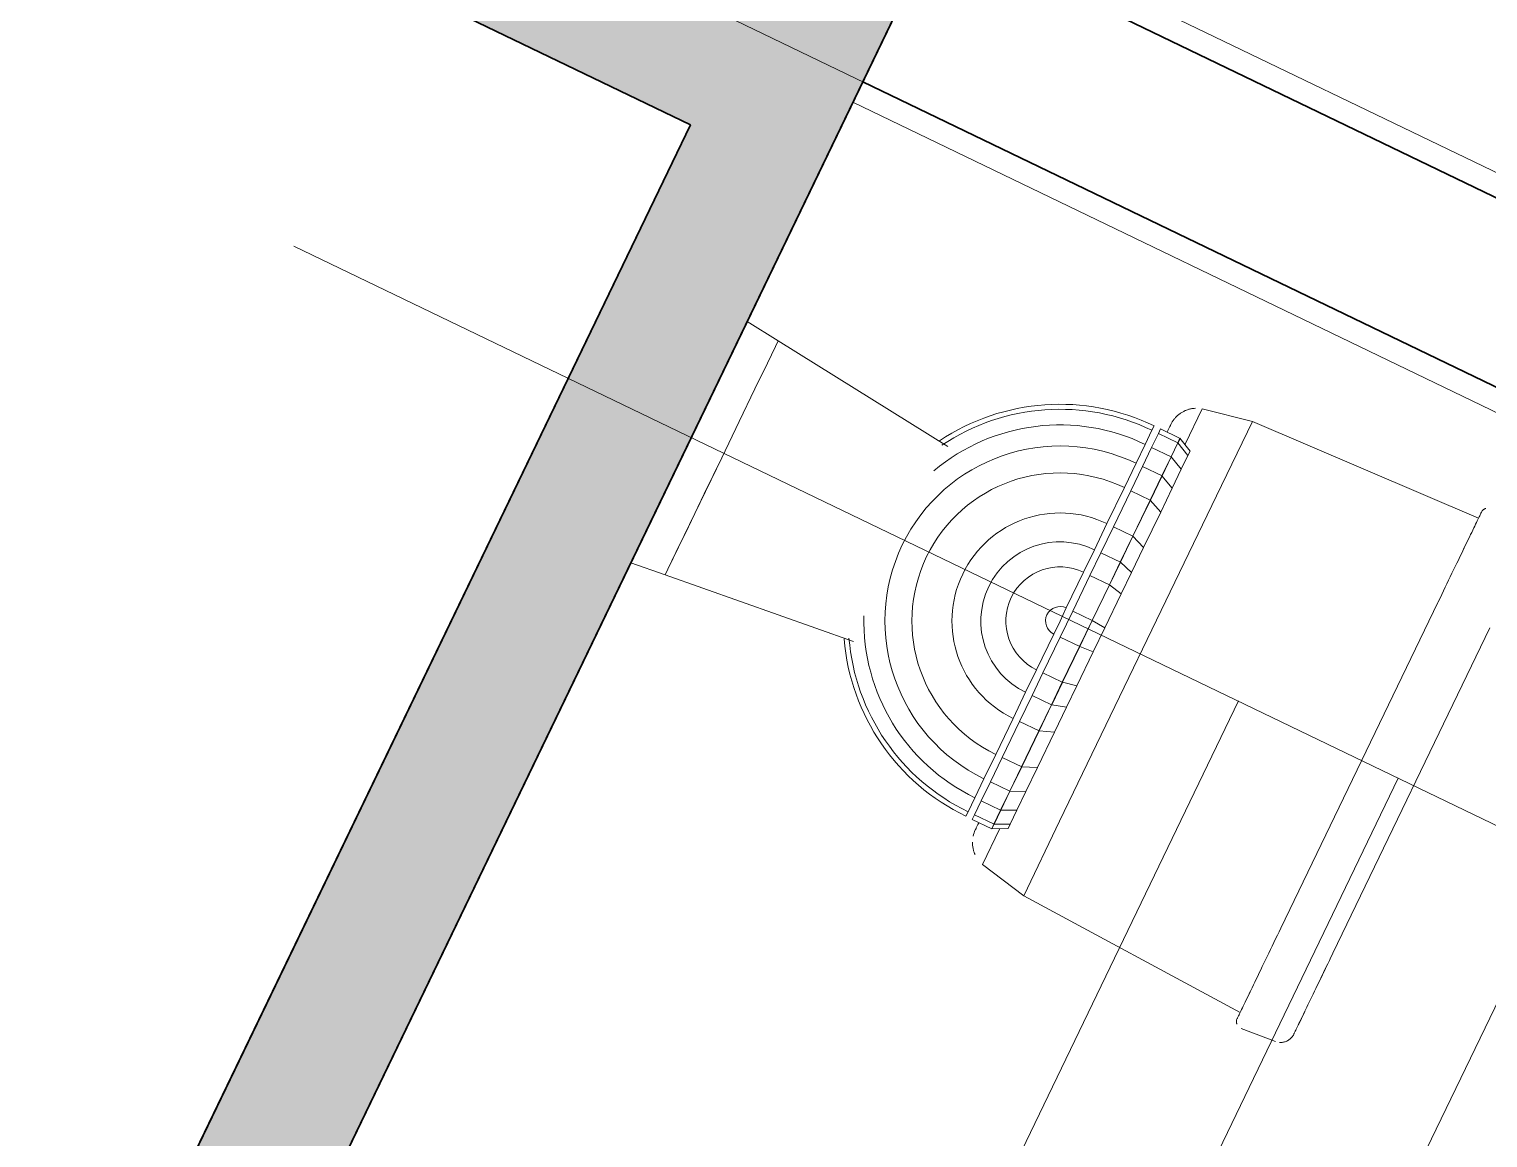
# Model space of a CAD drawing. Header units: millimetres. Extents: x 1373 to 40779, y 1939 to 6439.
# Drawn here: x 4789.51 to 4821.57, y 4549.81 to 4574.17 of the extents above; entities that cross this region are included whole.
import ezdxf

# ---------------------------------------------------------------- set-up
doc = ezdxf.new("R2010")
doc.units = ezdxf.units.MM
doc.linetypes.add('IMPORT-CENTER2', pattern=[112.5, 75, -12.5, 12.5, -12.5])
for name, color, linetype, lineweight in [('A-AREA-IDEN', 2, 'Continuous', 18), ('A-DETL', 6, 'Continuous', 30), ('A-DETL-GENF', 92, 'Continuous', 18), ('A-FLOR-FNSH', 192, 'Continuous', 35), ('A-WALL', 20, 'Continuous', 9), ('A-WALL-FNSH', 113, 'Continuous', 18), ('HESAPLAMALAR', 2, 'Continuous', 30), ('P-SANR-FIXT', 6, 'Continuous', 18), ('S-GRID', 252, 'IMPORT-CENTER2', 5), ('YAZI', 2, 'Continuous', 18)]:
    doc.layers.add(name, color=color, linetype=linetype, lineweight=lineweight)

# ---------------------------------------------------------------- blocks, each defined once
blk = doc.blocks.new('A$Cb0e8746a')
at = {"layer": 'YAZI', "linetype": 'Continuous', "lineweight": 0}
for p, q in [((0.02, 171.86), (0.09, 0)), ((150.05, 124.15), (0.02, 124.15)), ((150.05, 107.74), (0.02, 107.74)), ((150.05, 92.15), (0, 92.15))]:
    blk.add_line(p, q, dxfattribs=at)
blk = doc.blocks.new('A$C30a75ea0')
at = {"layer": 'A-DETL-GENF'}
h = blk.add_hatch(dxfattribs=at)
h.set_pattern_fill('ANSI33', color=153, style=0)
h.set_pattern_definition([(45, (-23043.559, -2740.5665), (-4.490128, 4.490128), []), (45, (-23039.069, -2740.5665), (-4.490128, 4.490128), [3.175, -1.5875])])
h.paths.add_polyline_path([(2791.04, 1085.19), (2816.04, 1085.19), (2816.04, 1123.19), (2967.04, 1123.19), (2967.04, 1135.19), (2190.75, 1135.19), (2190.75, 1085.19), (2215.75, 1085.19), (2215.75, 1123.19), (2791.04, 1123.19)])
h.paths.add_polyline_path([(2816.04, 1423.19), (2967.04, 1423.19), (2967.04, 1435.19), (2190.75, 1435.19), (2190.75, 1385.19), (2215.75, 1385.19), (2215.75, 1423.19), (2791.04, 1423.19), (2791.04, 1385.19), (2816.04, 1385.19)])
h.paths.add_polyline_path([(2816.04, 1723.19), (2967.04, 1723.19), (2967.04, 1735.19), (2190.75, 1735.19), (2190.75, 1685.19), (2215.75, 1685.19), (2215.75, 1723.19), (2791.04, 1723.19), (2791.04, 1685.19), (2816.04, 1685.19)])
h.paths.add_polyline_path([(2816.04, 2023.19), (2967.04, 2023.19), (2967.04, 2035.19), (2190.75, 2035.19), (2063.29, 2035.19), (2063.29, 2023.19), (2190.75, 2023.19), (2190.75, 1985.19), (2215.75, 1985.19), (2215.75, 2023.19), (2791.04, 2023.19), (2791.04, 1985.19), (2816.04, 1985.19)])
at = {"layer": 'A-DETL'}
blk.add_lwpolyline([(2190.75, 1735.19), (2967.04, 1735.19), (2967.04, 1723.19), (2816.04, 1723.19), (2816.04, 1685.19), (2791.04, 1685.19), (2791.04, 1723.19), (2215.75, 1723.19), (2215.75, 1685.19), (2190.75, 1685.19), (2190.75, 1735.19)], dxfattribs=at)
at = {"layer": 'A-FLOR-FNSH', "color": 250}
for p, q in [((2967.04, 1735.19), (2190.75, 1735.19)), ((2215.75, 1723.19), (2791.04, 1723.19))]:
    blk.add_line(p, q, dxfattribs=at)
at = {"layer": 'A-WALL', "lineweight": 35}
for p, q in [((2205.75, 1985.19), (2205.75, 1735.19)), ((2190.75, 1843.7), (2190.75, 1623.7))]:
    blk.add_line(p, q, dxfattribs=at)
at = {"layer": 'A-WALL-FNSH', "color": 7, "lineweight": 9}
for p, q in [((2188.75, 2023.19), (2188.75, 535.19)), ((2207.75, 1735.19), (2207.75, 1985.19))]:
    blk.add_line(p, q, dxfattribs=at)
at = {"layer": 'P-SANR-FIXT', "color": 8}
for p, q in [((2256.78, 1805.68), (2225.03, 1805.68)), ((2256.87, 1805.68), (2256.78, 1805.68)), ((2257.19, 1805.68), (2256.87, 1805.68)), ((2257.5, 1805.68), (2257.19, 1805.68)), ((2257.82, 1805.68), (2257.5, 1805.68)), ((2258.13, 1805.68), (2257.82, 1805.68)), ((2259.85, 1805.68), (2258.05, 1805.68)), ((2259.85, 1805.68), (2258.05, 1805.68)), ((2258.44, 1805.68), (2258.13, 1805.68)), ((2258.75, 1805.68), (2258.44, 1805.68)), ((2259.05, 1805.68), (2258.75, 1805.68)), ((2259.35, 1805.68), (2259.05, 1805.68)), ((2259.65, 1805.68), (2259.35, 1805.68)), ((2259.94, 1805.68), (2259.65, 1805.68)), ((2260.23, 1805.68), (2259.94, 1805.68)), ((2260.51, 1805.68), (2260.23, 1805.68)), ((2260.79, 1805.68), (2260.51, 1805.68)), ((2261.06, 1805.68), (2260.79, 1805.68)), ((2261.32, 1805.68), (2261.06, 1805.68)), ((2261.58, 1805.68), (2261.32, 1805.68)), ((2261.83, 1805.68), (2261.58, 1805.68)), ((2262.07, 1805.68), (2261.83, 1805.68)), ((2262.3, 1805.68), (2262.07, 1805.68)), ((2262.52, 1805.68), (2262.3, 1805.68)), ((2263.77, 1805.68), (2262.49, 1805.68)), ((2263.77, 1805.68), (2262.49, 1805.68)), ((2262.74, 1805.68), (2262.52, 1805.68)), ((2262.94, 1805.68), (2262.74, 1805.68)), ((2263.13, 1805.68), (2262.94, 1805.68)), ((2263.32, 1805.68), (2263.13, 1805.68)), ((2263.49, 1805.68), (2263.32, 1805.68)), ((2263.65, 1805.68), (2263.49, 1805.68)), ((2263.81, 1805.68), (2263.65, 1805.68)), ((2263.95, 1805.68), (2263.81, 1805.68)), ((2264.08, 1805.68), (2263.95, 1805.68)), ((2264.19, 1805.68), (2264.08, 1805.68)), ((2264.3, 1805.68), (2264.19, 1805.68)), ((2264.39, 1805.68), (2264.3, 1805.68)), ((2264.47, 1805.68), (2264.39, 1805.68)), ((2264.54, 1805.68), (2264.47, 1805.68)), ((2264.6, 1805.68), (2264.54, 1805.68)), ((2264.64, 1805.68), (2264.6, 1805.68)), ((2264.67, 1805.68), (2264.64, 1805.68)), ((2264.69, 1805.68), (2264.67, 1805.68)), ((2264.7, 1805.68), (2264.69, 1805.68)), ((2266.25, 1801.29), (2265.97, 1804.52)), ((2216.2, 1800.6), (2216.21, 1800.6)), ((2216.21, 1800.6), (2216.23, 1800.6)), ((2216.23, 1800.6), (2216.26, 1800.6)), ((2216.26, 1800.6), (2216.31, 1800.6)), ((2216.31, 1800.6), (2216.38, 1800.6)), ((2216.38, 1800.6), (2216.45, 1800.6)), ((2216.45, 1800.6), (2216.55, 1800.6)), ((2216.55, 1800.6), (2216.65, 1800.6)), ((2216.65, 1800.6), (2216.77, 1800.6)), ((2216.77, 1800.6), (2216.9, 1800.6)), ((2216.78, 1800.6), (2217.76, 1779.01)), ((2216.9, 1800.6), (2217.04, 1800.6)), ((2217.04, 1800.6), (2217.2, 1800.6)), ((2217.2, 1800.6), (2217.37, 1800.6)), ((2217.37, 1800.6), (2217.55, 1800.6)), ((2217.55, 1800.6), (2217.74, 1800.6)), ((2217.74, 1800.6), (2217.95, 1800.6)), ((2217.95, 1800.6), (2218.17, 1800.6)), ((2218.17, 1800.6), (2218.39, 1800.6)), ((2218.39, 1800.6), (2218.63, 1800.6)), ((2218.63, 1800.6), (2218.88, 1800.6)), ((2219.8, 1800.6), (2218.81, 1800.6)), ((2218.88, 1800.6), (2219.14, 1800.6)), ((2219.14, 1800.6), (2219.41, 1800.6)), ((2219.41, 1800.6), (2219.68, 1800.6)), ((2219.68, 1800.6), (2219.97, 1800.6)), ((2219.97, 1800.6), (2220.26, 1800.6)), ((2220.26, 1800.6), (2220.56, 1800.6)), ((2220.56, 1800.6), (2220.87, 1800.6)), ((2220.87, 1800.6), (2221.19, 1800.6)), ((2221.19, 1800.6), (2221.51, 1800.6)), ((2221.51, 1800.6), (2221.83, 1800.6)), ((2221.83, 1800.6), (2222.16, 1800.6)), ((2222.16, 1800.6), (2222.5, 1800.6)), ((2222.5, 1800.6), (2222.84, 1800.6)), ((2222.84, 1800.6), (2223.19, 1800.6)), ((2223.19, 1800.6), (2223.53, 1800.6)), ((2223.53, 1800.6), (2223.88, 1800.6)), ((2223.88, 1800.6), (2224.23, 1800.6)), ((2224.23, 1800.6), (2224.58, 1800.6)), ((2224.58, 1800.6), (2224.94, 1800.6)), ((2224.94, 1800.6), (2225.03, 1800.6)), ((2225.03, 1800.6), (2256.78, 1800.6)), ((2256.78, 1800.6), (2257.14, 1800.6)), ((2257.14, 1800.6), (2257.49, 1800.6)), ((2257.49, 1800.6), (2257.84, 1800.6)), ((2257.84, 1800.6), (2258.19, 1800.6)), ((2258.19, 1800.6), (2258.54, 1800.6)), ((2258.54, 1800.6), (2258.88, 1800.6)), ((2258.88, 1800.6), (2259.22, 1800.6)), ((2259.22, 1800.6), (2259.56, 1800.6)), ((2259.56, 1800.6), (2259.89, 1800.6)), ((2259.89, 1800.6), (2260.22, 1800.6)), ((2260.22, 1800.6), (2260.55, 1800.6)), ((2260.55, 1800.6), (2260.86, 1800.6)), ((2260.86, 1800.6), (2261.17, 1800.6)), ((2261.17, 1800.6), (2261.47, 1800.6)), ((2261.47, 1800.6), (2261.77, 1800.6)), ((2261.77, 1800.6), (2262.06, 1800.6)), ((2262.06, 1800.6), (2262.34, 1800.6)), ((2262.34, 1800.6), (2262.61, 1800.6)), ((2262.61, 1800.6), (2262.87, 1800.6)), ((2262.87, 1800.6), (2263.12, 1800.6)), ((2264.01, 1800.6), (2263.01, 1800.6)), ((2263.12, 1800.6), (2263.36, 1800.6)), ((2263.36, 1800.6), (2263.59, 1800.6)), ((2263.59, 1800.6), (2263.81, 1800.6)), ((2263.81, 1800.6), (2264.02, 1800.6)), ((2264.02, 1800.6), (2264.22, 1800.6)), ((2264.06, 1779.01), (2265.04, 1800.6)), ((2264.22, 1800.6), (2264.4, 1800.6)), ((2264.4, 1800.6), (2264.57, 1800.6)), ((2264.57, 1800.6), (2264.73, 1800.6)), ((2264.73, 1800.6), (2264.88, 1800.6)), ((2264.88, 1800.6), (2265.02, 1800.6)), ((2265.02, 1800.6), (2265.14, 1800.6)), ((2265.14, 1800.6), (2265.24, 1800.6)), ((2265.24, 1800.6), (2265.34, 1800.6)), ((2265.34, 1800.6), (2265.42, 1800.6)), ((2265.42, 1800.6), (2265.49, 1800.6)), ((2265.49, 1800.6), (2265.54, 1800.6)), ((2265.54, 1800.6), (2265.58, 1800.6)), ((2265.58, 1800.6), (2265.6, 1800.6)), ((2265.6, 1800.6), (2265.61, 1800.6)), ((2265.61, 1800.6), (2265.62, 1800.6)), ((2217.76, 1779.01), (2218.67, 1774.54)), ((2225.03, 1779.01), (2217.76, 1779.01)), ((2225.03, 1779.01), (2256.78, 1779.01)), ((2264.06, 1779.01), (2256.78, 1779.01)), ((2263.14, 1774.54), (2264.06, 1779.01)), ((2221.86, 1773.91), (2222.5, 1775.2)), ((2222.3, 1773.91), (2222.93, 1775.2)), ((2222.5, 1775.2), (2222.93, 1775.2)), ((2222.93, 1775.2), (2224.27, 1775.2)), ((2223.67, 1773.91), (2224.27, 1775.2)), ((2224.27, 1775.2), (2226.1, 1775.2)), ((2225.52, 1773.91), (2226.1, 1775.2)), ((2226.1, 1775.2), (2228.44, 1775.2)), ((2227.89, 1773.91), (2228.44, 1775.2)), ((2228.44, 1775.2), (2231.9, 1775.2)), ((2231.41, 1773.93), (2231.9, 1775.2)), ((2231.9, 1775.2), (2234.34, 1775.2)), ((2233.95, 1773.93), (2234.34, 1775.2)), ((2234.34, 1775.2), (2236.42, 1775.2)), ((2236.15, 1773.93), (2236.42, 1775.2)), ((2236.42, 1775.2), (2239.75, 1775.2)), ((2239.64, 1773.93), (2239.75, 1775.2)), ((2239.75, 1775.2), (2242.07, 1775.2)), ((2242.18, 1773.93), (2242.07, 1775.2)), ((2242.07, 1775.2), (2245.4, 1775.2)), ((2245.66, 1773.93), (2245.4, 1775.2)), ((2245.4, 1775.2), (2247.48, 1775.2)), ((2247.86, 1773.93), (2247.48, 1775.2)), ((2247.48, 1775.2), (2249.92, 1775.2)), ((2250.4, 1773.93), (2249.92, 1775.2)), ((2249.92, 1775.2), (2253.38, 1775.2)), ((2253.93, 1773.91), (2253.38, 1775.2)), ((2253.38, 1775.2), (2255.71, 1775.2)), ((2256.3, 1773.91), (2255.71, 1775.2)), ((2255.71, 1775.2), (2257.54, 1775.2)), ((2258.15, 1773.91), (2257.54, 1775.2)), ((2257.54, 1775.2), (2258.89, 1775.2)), ((2259.52, 1773.91), (2258.89, 1775.2)), ((2258.89, 1775.2), (2259.32, 1775.2)), ((2259.96, 1773.91), (2259.32, 1775.2)), ((2222.13, 1774.54), (2218.67, 1774.54)), ((2221.86, 1773.93), (2222.3, 1773.93)), ((2221.86, 1772.02), (2221.86, 1773.93)), ((2222.3, 1773.91), (2221.86, 1773.91)), ((2223.67, 1773.91), (2222.3, 1773.91)), ((2222.3, 1772.02), (2222.3, 1773.91)), ((2222.31, 1773.93), (2223.67, 1773.93)), ((2223.67, 1773.93), (2225.52, 1773.93)), ((2225.52, 1773.91), (2223.67, 1773.91)), ((2223.67, 1772.02), (2223.67, 1773.91)), ((2225.52, 1773.93), (2227.89, 1773.93)), ((2225.52, 1772.02), (2225.52, 1773.93)), ((2227.89, 1773.91), (2225.52, 1773.91)), ((2227.89, 1773.93), (2231.41, 1773.93)), ((2231.41, 1773.91), (2227.89, 1773.91)), ((2227.89, 1772.02), (2227.89, 1773.91)), ((2231.41, 1773.93), (2233.95, 1773.93)), ((2233.95, 1773.91), (2231.41, 1773.91)), ((2231.41, 1772.02), (2231.41, 1773.91)), ((2233.95, 1773.93), (2236.15, 1773.93)), ((2233.95, 1772.02), (2233.95, 1773.93)), ((2236.15, 1773.91), (2233.95, 1773.91)), ((2236.15, 1773.93), (2239.64, 1773.93)), ((2236.15, 1772.02), (2236.15, 1773.93)), ((2239.64, 1773.91), (2236.15, 1773.91)), ((2239.64, 1773.93), (2242.18, 1773.93)), ((2242.18, 1773.91), (2239.64, 1773.91)), ((2239.64, 1772.02), (2239.64, 1773.91)), ((2242.18, 1773.93), (2245.66, 1773.93)), ((2242.18, 1772.02), (2242.18, 1773.93)), ((2245.67, 1773.91), (2242.18, 1773.91)), ((2245.67, 1773.93), (2247.86, 1773.93)), ((2247.87, 1773.91), (2245.67, 1773.91)), ((2245.67, 1772.02), (2245.67, 1773.91)), ((2247.87, 1773.93), (2250.41, 1773.93)), ((2250.41, 1773.91), (2247.87, 1773.91)), ((2247.87, 1772.02), (2247.87, 1773.91)), ((2250.41, 1773.93), (2253.93, 1773.93)), ((2250.41, 1772.02), (2250.41, 1773.93)), ((2253.93, 1773.91), (2250.41, 1773.91)), ((2253.93, 1773.93), (2256.3, 1773.93)), ((2253.93, 1772.02), (2253.93, 1773.93)), ((2256.3, 1773.91), (2253.93, 1773.91)), ((2256.3, 1773.93), (2258.14, 1773.93)), ((2256.3, 1772.02), (2256.3, 1773.93)), ((2258.15, 1773.91), (2256.3, 1773.91)), ((2258.15, 1773.93), (2259.52, 1773.93)), ((2259.52, 1773.91), (2258.15, 1773.91)), ((2258.15, 1772.02), (2258.15, 1773.91)), ((2259.52, 1773.93), (2259.96, 1773.93)), ((2259.52, 1772.02), (2259.52, 1773.93)), ((2259.96, 1773.91), (2259.52, 1773.91)), ((2263.14, 1774.54), (2259.69, 1774.54)), ((2259.96, 1772.02), (2259.96, 1773.93)), ((2221.13, 1772.66), (2221.13, 1772.66)), ((2221.13, 1772.66), (2221.14, 1772.66)), ((2221.14, 1772.66), (2221.16, 1772.66)), ((2221.16, 1772.66), (2221.18, 1772.66)), ((2221.18, 1772.66), (2221.21, 1772.66)), ((2221.21, 1772.66), (2221.24, 1772.66)), ((2221.24, 1772.66), (2221.28, 1772.66)), ((2221.28, 1772.66), (2221.33, 1772.66)), ((2221.33, 1772.66), (2221.38, 1772.66)), ((2221.38, 1772.66), (2221.44, 1772.66)), ((2221.44, 1772.66), (2221.5, 1772.66)), ((2221.5, 1772.66), (2221.57, 1772.66)), ((2221.57, 1772.66), (2221.64, 1772.66)), ((2221.64, 1772.66), (2221.72, 1772.66)), ((2221.72, 1772.66), (2221.81, 1772.66)), ((2259.98, 1772.66), (2260.07, 1772.66)), ((2260.07, 1772.66), (2260.15, 1772.66)), ((2260.15, 1772.66), (2260.23, 1772.66)), ((2260.23, 1772.66), (2260.3, 1772.66)), ((2260.3, 1772.66), (2260.36, 1772.66)), ((2260.36, 1772.66), (2260.42, 1772.66)), ((2260.42, 1772.66), (2260.48, 1772.66)), ((2260.48, 1772.66), (2260.53, 1772.66)), ((2260.53, 1772.66), (2260.57, 1772.66)), ((2260.57, 1772.66), (2260.6, 1772.66)), ((2260.6, 1772.66), (2260.63, 1772.66)), ((2260.63, 1772.66), (2260.66, 1772.66)), ((2260.66, 1772.66), (2260.67, 1772.66)), ((2260.67, 1772.66), (2260.68, 1772.66)), ((2260.68, 1772.66), (2260.69, 1772.66)), ((2222.3, 1772.02), (2221.86, 1772.02)), ((2221.86, 1771.39), (2222.3, 1771.39)), ((2223.67, 1772.02), (2222.3, 1772.02)), ((2222.3, 1771.39), (2223.67, 1771.39)), ((2225.52, 1772.02), (2223.67, 1772.02)), ((2223.67, 1771.39), (2225.52, 1771.39)), ((2227.89, 1772.02), (2225.52, 1772.02)), ((2225.52, 1771.39), (2227.89, 1771.39)), ((2231.41, 1772.02), (2227.89, 1772.02)), ((2227.89, 1771.39), (2231.41, 1771.39)), ((2233.95, 1772.02), (2231.41, 1772.02)), ((2231.41, 1771.39), (2233.95, 1771.39)), ((2236.15, 1772.02), (2233.95, 1772.02)), ((2233.95, 1771.39), (2236.15, 1771.39)), ((2239.64, 1772.02), (2236.15, 1772.02)), ((2236.15, 1771.39), (2239.64, 1771.39)), ((2242.18, 1772.02), (2239.64, 1772.02)), ((2239.64, 1771.39), (2240.91, 1771.39)), ((2240.91, 1771.39), (2242.18, 1771.39)), ((2245.67, 1772.02), (2242.18, 1772.02)), ((2242.18, 1771.39), (2245.67, 1771.39)), ((2247.87, 1772.02), (2245.67, 1772.02)), ((2245.67, 1771.39), (2247.87, 1771.39)), ((2250.41, 1772.02), (2247.87, 1772.02)), ((2247.87, 1771.39), (2250.41, 1771.39)), ((2253.93, 1772.02), (2250.41, 1772.02)), ((2250.41, 1771.39), (2253.93, 1771.39)), ((2256.3, 1772.02), (2253.93, 1772.02)), ((2253.93, 1771.39), (2256.3, 1771.39)), ((2258.15, 1772.02), (2256.3, 1772.02)), ((2256.3, 1771.39), (2258.15, 1771.39)), ((2259.52, 1772.02), (2258.15, 1772.02)), ((2258.15, 1771.39), (2259.52, 1771.39)), ((2259.96, 1772.02), (2259.52, 1772.02)), ((2259.52, 1771.39), (2259.96, 1771.39)), ((2231.38, 1755.83), (2229.48, 1738.37)), ((2252.34, 1738.37), (2250.43, 1755.83)), ((2229.48, 1738.37), (2229.13, 1735.19)), ((2229.48, 1738.37), (2230.04, 1738.37)), ((2230.04, 1738.37), (2229.48, 1738.37)), ((2230.04, 1738.37), (2231.66, 1738.37)), ((2231.66, 1738.37), (2230.04, 1738.37)), ((2231.66, 1738.37), (2234.19, 1738.37)), ((2234.19, 1738.37), (2231.66, 1738.37)), ((2234.19, 1738.37), (2237.38, 1738.37)), ((2237.38, 1738.37), (2234.19, 1738.37)), ((2237.38, 1738.37), (2240.91, 1738.37)), ((2240.91, 1738.37), (2237.38, 1738.37)), ((2240.91, 1738.37), (2244.44, 1738.37)), ((2251.78, 1738.37), (2240.91, 1738.37)), ((2244.44, 1738.37), (2247.63, 1738.37)), ((2247.63, 1738.37), (2250.16, 1738.37)), ((2250.16, 1738.37), (2251.78, 1738.37)), ((2251.78, 1738.37), (2252.34, 1738.37)), ((2252.34, 1738.37), (2251.78, 1738.37)), ((2252.68, 1735.19), (2252.34, 1738.37))]:
    blk.add_line(p, q, dxfattribs=at)
for radius, start, end in [(19.05, 180, 239.5183), (18.61, 180, 239.6408), (17.24, 180, 245.7328), (15.39, 180, 0), (13.02, 180, 0), (9.5, 180, 0), (6.96, 180, 0), (4.76, 180, 0), (1.27, 180, 0), (17.24, 294.2672, 0), (18.61, 300.3592, 0), (19.05, 300.4817, 0)]:
    blk.add_arc((2240.91, 1771.39), radius, start, end, dxfattribs=at)
for points, knots in [([(2265.88, 1804.87), (2265.86, 1804.91), (2265.84, 1804.96), (2265.8, 1805.04), (2265.75, 1805.13), (2265.67, 1805.23), (2265.56, 1805.35), (2265.43, 1805.45), (2265.3, 1805.53), (2265.17, 1805.59), (2264.97, 1805.66), (2264.81, 1805.68), (2264.7, 1805.68)], [-0.8050375, -0.8050375, -0.8050375, -0.8050375, -0.75, -0.7083333, -0.6666667, -0.5833333, -0.5, -0.4166667, -0.3333333, -0.25, -0.1666667, 0, 0, 0, 0]), ([(2215.73, 1800.8), (2215.74, 1800.8), (2215.76, 1800.78), (2215.79, 1800.75), (2215.83, 1800.72), (2215.89, 1800.68), (2215.95, 1800.65), (2216.01, 1800.63), (2216.09, 1800.6), (2216.16, 1800.6), (2216.2, 1800.6)], [0.5, 0.5, 0.5, 0.5, 0.53125, 0.5625, 0.625, 0.6875, 0.75, 0.8125, 0.875, 1, 1, 1, 1]), ([(2265.62, 1800.6), (2265.66, 1800.6), (2265.73, 1800.6), (2265.81, 1800.63), (2265.87, 1800.65), (2265.93, 1800.68), (2265.99, 1800.72), (2266.03, 1800.75), (2266.06, 1800.78), (2266.08, 1800.8), (2266.08, 1800.8)], [-1, -1, -1, -1, -0.875, -0.8125, -0.75, -0.6875, -0.625, -0.5625, -0.53125, -0.5, -0.5, -0.5, -0.5]), ([(2218.89, 1774), (2218.93, 1773.93), (2219.02, 1773.78), (2219.18, 1773.56), (2219.37, 1773.36), (2219.58, 1773.18), (2219.81, 1773.02), (2220.05, 1772.89), (2220.31, 1772.79), (2220.67, 1772.69), (2220.94, 1772.66), (2221.13, 1772.66)], [0.1752548, 0.1752548, 0.1752548, 0.1752548, 0.25, 0.3333333, 0.4166667, 0.5, 0.5833333, 0.6666667, 0.75, 0.8333333, 1, 1, 1, 1])]:
    blk.add_open_spline(points, degree=3, knots=knots, dxfattribs=at)
for points in [[(2261.76, 1772.9), (2261.84, 1772.94), (2262, 1773.02), (2262.24, 1773.18), (2262.45, 1773.36), (2262.58, 1773.49), (2262.63, 1773.57)], [(2260.69, 1772.66), (2260.88, 1772.66), (2261.07, 1772.68), (2261.25, 1772.72)]]:
    blk.add_open_spline(points, degree=3, dxfattribs=at)
at = {"layer": 'S-GRID', "lineweight": 18}
blk.add_line((2205.75, 0), (2205.75, 3015.89), dxfattribs=at)
at = {"layer": 'A-AREA-IDEN'}
blk.add_blockref('A$Cb0e8746a', (2240.41, 1696.43), dxfattribs=at)

msp = doc.modelspace()

# ---------------------------------------------------------------- block references
at = {"layer": 'HESAPLAMALAR', "color": 4, "xscale": 0.2499999999999999, "yscale": 0.2499999999999999, "zscale": 0.2499999999999999, "rotation": 244.2513197565932}
msp.add_blockref('A$C30a75ea0', (4656.664, 5258.154), dxfattribs=at)

doc.saveas('drawing.dxf')
